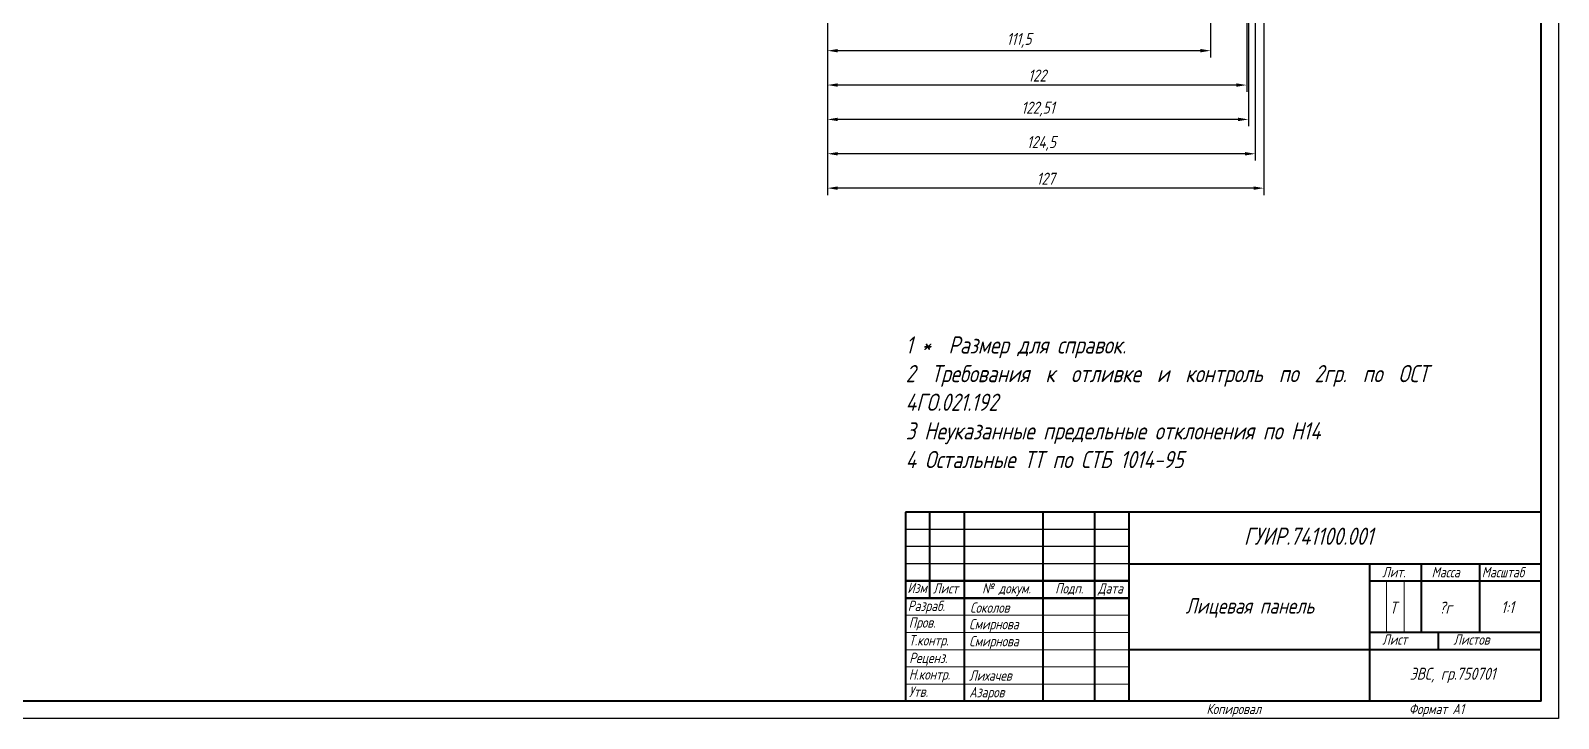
# Paper-space layout 'Layout1' of a CAD drawing. Extents: x -1 to 840, y -1 to 593.
# Drawn here: x 395.5 to 840.2, y -0.8 to 199.4 of the extents above; entities that cross this region are included whole.
import ezdxf

# ---------------------------------------------------------------- set-up
doc = ezdxf.new("R2010")
doc.units = 0
doc.header["$MEASUREMENT"] = 0
doc.layers.get('0').update_dxf_attribs({"linetype": 'CONTINUOUS'})
doc.layers.get('Defpoints').update_dxf_attribs({"linetype": 'CONTINUOUS'})
doc.layers.add('KONTUR', color=7, linetype='CONTINUOUS')
for name, color, linetype, lineweight in [('Основная', 7, 'CONTINUOUS', 40), ('текст', 7, 'CONTINUOUS', 30), ('тонкая', 7, 'CONTINUOUS', 20)]:
    doc.layers.add(name, color=color, linetype=linetype, lineweight=lineweight)
doc.styles.add('GOST type A0', font='', dxfattribs={"oblique": 15, "height": 3.5})
doc.styles.get('GOST type A0').set_extended_font_data('GOST type A')
doc.dimstyles.new('GOST type A', dxfattribs={"dimtxt": 3.5, "dimasz": 3, "dimexe": 2, "dimexo": 0, "dimgap": 1, "dimtad": 1, "dimtoh": 1, "dimtxsty": 'GOST type A0', "dimcen": 0, "dimazin": 2, "dimtfac": 1, "dimtmove": 0, "dimatfit": 3, "dimfxl": 1, "dimarcsym": 0})

# ---------------------------------------------------------------- blocks, each defined once
blk = doc.blocks.new('*D103')
at = {"color": 0, "lineweight": -2, "transparency": 16777216}
for p, q in [((627.47, 476.51), (627.47, 191.51)), ((738.97, 476.51), (738.97, 191.51)), ((735.97, 193.51), (630.47, 193.51))]:
    blk.add_line(p, q, dxfattribs=at)
at = {"color": 0, "transparency": 16777216}
for points in [[(630.47, 194.01), (630.47, 193.01), (627.47, 193.51)], [(735.97, 194.01), (735.97, 193.01), (738.97, 193.51)]]:
    blk.add_solid(points, dxfattribs=at)
at = {"layer": 'Defpoints', "color": 0, "transparency": 16777216}
for p in [(627.47, 476.51), (738.97, 476.51), (627.47, 193.51)]:
    blk.add_point(p, dxfattribs=at)
at = {"color": 0, "transparency": 16777216, "insert": (683.22, 196.52), "char_height": 3.5, "attachment_point": 5, "style": 'GOST type A0'}
blk.add_mtext('111,5', dxfattribs=at)
blk = doc.blocks.new('*D104')
at = {"color": 0, "lineweight": -2, "transparency": 16777216}
for p, q in [((627.47, 418.01), (627.47, 171.51)), ((749.97, 418.01), (749.97, 171.51)), ((746.97, 173.51), (630.47, 173.51))]:
    blk.add_line(p, q, dxfattribs=at)
at = {"color": 0, "transparency": 16777216}
for points in [[(630.47, 174.01), (630.47, 173.01), (627.47, 173.51)], [(746.97, 174.01), (746.97, 173.01), (749.97, 173.51)]]:
    blk.add_solid(points, dxfattribs=at)
at = {"layer": 'Defpoints', "color": 0, "transparency": 16777216}
for p in [(627.47, 418.01), (749.97, 418.01), (627.47, 173.51)]:
    blk.add_point(p, dxfattribs=at)
at = {"color": 0, "transparency": 16777216, "insert": (688.72, 176.52), "char_height": 3.5, "attachment_point": 5, "style": 'GOST type A0'}
blk.add_mtext('122,51', dxfattribs=at)
blk = doc.blocks.new('*D105')
at = {"color": 0, "lineweight": -2, "transparency": 16777216}
for p, q in [((627.47, 479.01), (627.47, 161.51)), ((751.97, 480.01), (751.97, 161.51)), ((748.97, 163.51), (630.47, 163.51))]:
    blk.add_line(p, q, dxfattribs=at)
at = {"color": 0, "transparency": 16777216}
for points in [[(630.47, 164.01), (630.47, 163.01), (627.47, 163.51)], [(748.97, 164.01), (748.97, 163.01), (751.97, 163.51)]]:
    blk.add_solid(points, dxfattribs=at)
at = {"layer": 'Defpoints', "color": 0, "transparency": 16777216}
for p in [(627.47, 479.01), (751.97, 480.01), (627.47, 163.51)]:
    blk.add_point(p, dxfattribs=at)
at = {"color": 0, "transparency": 16777216, "insert": (689.72, 166.52), "char_height": 3.5, "attachment_point": 5, "style": 'GOST type A0'}
blk.add_mtext('124,5', dxfattribs=at)
blk = doc.blocks.new('*D106')
at = {"color": 0, "lineweight": -2, "transparency": 16777216}
for p, q in [((627.47, 482.51), (627.47, 181.51)), ((749.47, 482.51), (749.47, 181.51)), ((746.47, 183.51), (630.47, 183.51))]:
    blk.add_line(p, q, dxfattribs=at)
at = {"color": 0, "transparency": 16777216}
for points in [[(630.47, 184.01), (630.47, 183.01), (627.47, 183.51)], [(746.47, 184.01), (746.47, 183.01), (749.47, 183.51)]]:
    blk.add_solid(points, dxfattribs=at)
at = {"layer": 'Defpoints', "color": 0, "transparency": 16777216}
for p in [(627.47, 482.51), (749.47, 482.51), (627.47, 183.51)]:
    blk.add_point(p, dxfattribs=at)
at = {"color": 0, "transparency": 16777216, "insert": (688.47, 186.26), "char_height": 3.5, "attachment_point": 5, "style": 'GOST type A0'}
blk.add_mtext('122', dxfattribs=at)
blk = doc.blocks.new('*D107')
at = {"color": 0, "lineweight": -2, "transparency": 16777216}
for p, q in [((627.47, 476.51), (627.47, 151.51)), ((754.47, 477.51), (754.47, 151.51)), ((751.47, 153.51), (630.47, 153.51))]:
    blk.add_line(p, q, dxfattribs=at)
at = {"color": 0, "transparency": 16777216}
for points in [[(630.47, 154.01), (630.47, 153.01), (627.47, 153.51)], [(751.47, 154.01), (751.47, 153.01), (754.47, 153.51)]]:
    blk.add_solid(points, dxfattribs=at)
at = {"layer": 'Defpoints', "color": 0, "transparency": 16777216}
for p in [(627.47, 476.51), (754.47, 477.51), (627.47, 153.51)]:
    blk.add_point(p, dxfattribs=at)
at = {"color": 0, "transparency": 16777216, "insert": (690.97, 156.26), "char_height": 3.5, "attachment_point": 5, "style": 'GOST type A0'}
blk.add_mtext('127', dxfattribs=at)

psp = doc.layouts.get("Layout1")

# ---------------------------------------------------------------- linework, layer by layer
for p, q in [((715.21, 54.211), (650.21, 54.211)), ((715.21, 49.211), (650.21, 49.211)), ((715.21, 44.211), (650.21, 44.211)), ((785.21, 4.211), (785.21, 4.211)), ((785.21, 4.211), (785.21, 4.211)), ((785.21, 4.211), (785.21, 4.211))]:
    psp.add_line(p, q)
at = {"lineweight": 50}
for p, q in [((715.21, 39.211), (650.21, 39.211)), ((715.21, 34.211), (650.21, 34.211))]:
    psp.add_line(p, q, dxfattribs=at)
at = {"layer": 'KONTUR'}
for p, q in [((840.21, 593.211), (840.21, -0.789)), ((840.21, -0.789), (-0.79, -0.789))]:
    psp.add_line(p, q, dxfattribs=at)
at = {"layer": 'Основная'}
for p, q in [((835.21, 4.211), (835.21, 588.211)), ((650.21, 59.211), (650.21, 4.211)), ((835.21, 59.211), (650.21, 59.211)), ((657.21, 34.211), (657.21, 59.211)), ((667.21, 59.211), (667.21, 4.211)), ((690.21, 4.211), (690.21, 59.211)), ((705.21, 59.211), (705.21, 4.211)), ((715.21, 59.211), (715.21, 4.211)), ((715.21, 44.211), (835.21, 44.211)), ((785.21, 44.211), (785.21, 4.211)), ((800.21, 44.211), (800.21, 24.211)), ((817.21, 44.211), (817.21, 24.211)), ((785.21, 39.211), (835.21, 39.211)), ((835.21, 24.211), (785.21, 24.211)), ((805.21, 24.211), (805.21, 19.211)), ((835.21, 19.211), (715.21, 19.211)), ((835.21, 4.211), (7.21, 4.211))]:
    psp.add_line(p, q, dxfattribs=at)
at = {"layer": 'тонкая'}
for p, q in [((790.198, 39.002), (790.198, 24.211)), ((795.276, 39.002), (795.276, 24.211)), ((650.21, 29.211), (715.21, 29.211)), ((715.21, 24.211), (650.21, 24.211)), ((715.21, 19.211), (650.21, 19.211))]:
    psp.add_line(p, q, dxfattribs=at)
for points in [[(650.21, 14.211), (715.21, 14.211)], [(650.21, 9.211), (715.21, 9.211)]]:
    psp.add_lwpolyline(points, dxfattribs=at)

# ---------------------------------------------------------------- texts
at = {"layer": 'текст', "style": 'GOST type A0', "oblique": 15}
for s, p in [('Лит.', (788.928, 40.276)), ('Масса', (803.303, 40.276)), ('Масштаб', (817.895, 40.276)), ('Изм', (650.712, 35.707)), ('Лист', (658.187, 35.557)), ('№ докум. ', (672.471, 35.557)), ('Подп.', (693.724, 35.557)), ('Дата', (706.175, 35.557)), ('Разраб.', (650.828, 30.456)), ('Пров.', (651.129, 25.624)), ('Т.контр.', (651.129, 20.429)), ('Лист', (788.928, 20.662)), ('Листов', (809.653, 20.662)), ('Реценз.', (651.252, 15.31)), ('Н.контр.', (651.129, 10.507)), ('Утв.', (651.129, 5.488)), ('Копировал', (737.746, 0.461)), ('Формат А1', (796.674, 0.461))]:
    psp.add_text(s, height=3, dxfattribs=at).set_placement(p)
at = {"layer": 'тонкая', "style": 'GOST type A0', "oblique": 15}
for s, p in [('Т', (791.111, 29.681)), ('?г', (805.418, 29.693)), ('1:1', (823.507, 29.841))]:
    psp.add_text(s, height=3.5, dxfattribs=at).set_placement(p)
at = {"layer": 'тонкая', "insert": (650.21, 110.379), "char_height": 5, "width": 157.08158, "attachment_point": 1, "style": 'GOST type A0'}
psp.add_mtext('\\pxqj,t1;1 *  Размер для справок.\\P\\pr1.09015;2 Требования к отливке и контроль по 2гр. по ОСТ 4ГО.021.192\\P3 Неуказанные предельные отклонения по H14\\P4 Остальные ТТ по СТБ 1014-95', dxfattribs=at)
at = {"layer": 'тонкая', "attachment_point": 1, "style": 'GOST type A0'}
for s, width, gutter_width, heights, insert, char_height in [('ГУИР.741100.001', 63.42379, 47.884, [2.874], (748.666, 54.726), 5), ('Соколов', 7.56222, 12.5, [0], (668.959, 32.949), 3), ('\\pxqc;Лицевая панель', 78.79705, 12.5, [16.729], (710.996, 34.211), 4.5), ('Смирнова', 7.56222, 12.5, [0], (668.672, 28.152), 3), ('Смирнова', 7.56222, 12.5, [0], (668.701, 23.182), 3), ('ЭВС, гр.750701', 28.58922, 12.5, [2.556], (796.921, 13.965), 3.5), ('Лихачев', 7.56222, 12.5, [0], (668.701, 13.182), 3), ('Азаров', 7.56222, 12.5, [0], (668.701, 8.337), 3)]:
    psp.add_mtext_dynamic_manual_height_columns(s, width=width, gutter_width=gutter_width, heights=heights, dxfattribs=dict(at, insert=insert, char_height=char_height))

# ---------------------------------------------------------------- dimensions: what is measured, and where the dimension line sits
for base, p1, p2, picture, middle in [((627.465, 183.509), (749.465, 482.509), (627.465, 482.509), '*D106', (688.465, 186.259)), ((627.465, 163.509), (751.965, 480.009), (627.465, 479.009), '*D105', (689.715, 166.521)), ((627.465, 153.509), (754.465, 477.509), (627.465, 476.509), '*D107', (690.965, 156.259)), ((627.465, 193.509), (738.965, 476.509), (627.465, 476.509), '*D103', (683.215, 196.521)), ((627.4652, 173.5087), (749.9703, 418.0088), (627.4652, 418.0088), '*D104', (688.7177, 176.5212))]:
    dim = psp.add_linear_dim(base=base, p1=p1, p2=p2, dimstyle='GOST type A')
    dim.commit()
    dim.dimension.update_dxf_attribs({"geometry": picture, "text_midpoint": middle})

doc.saveas('drawing.dxf')
